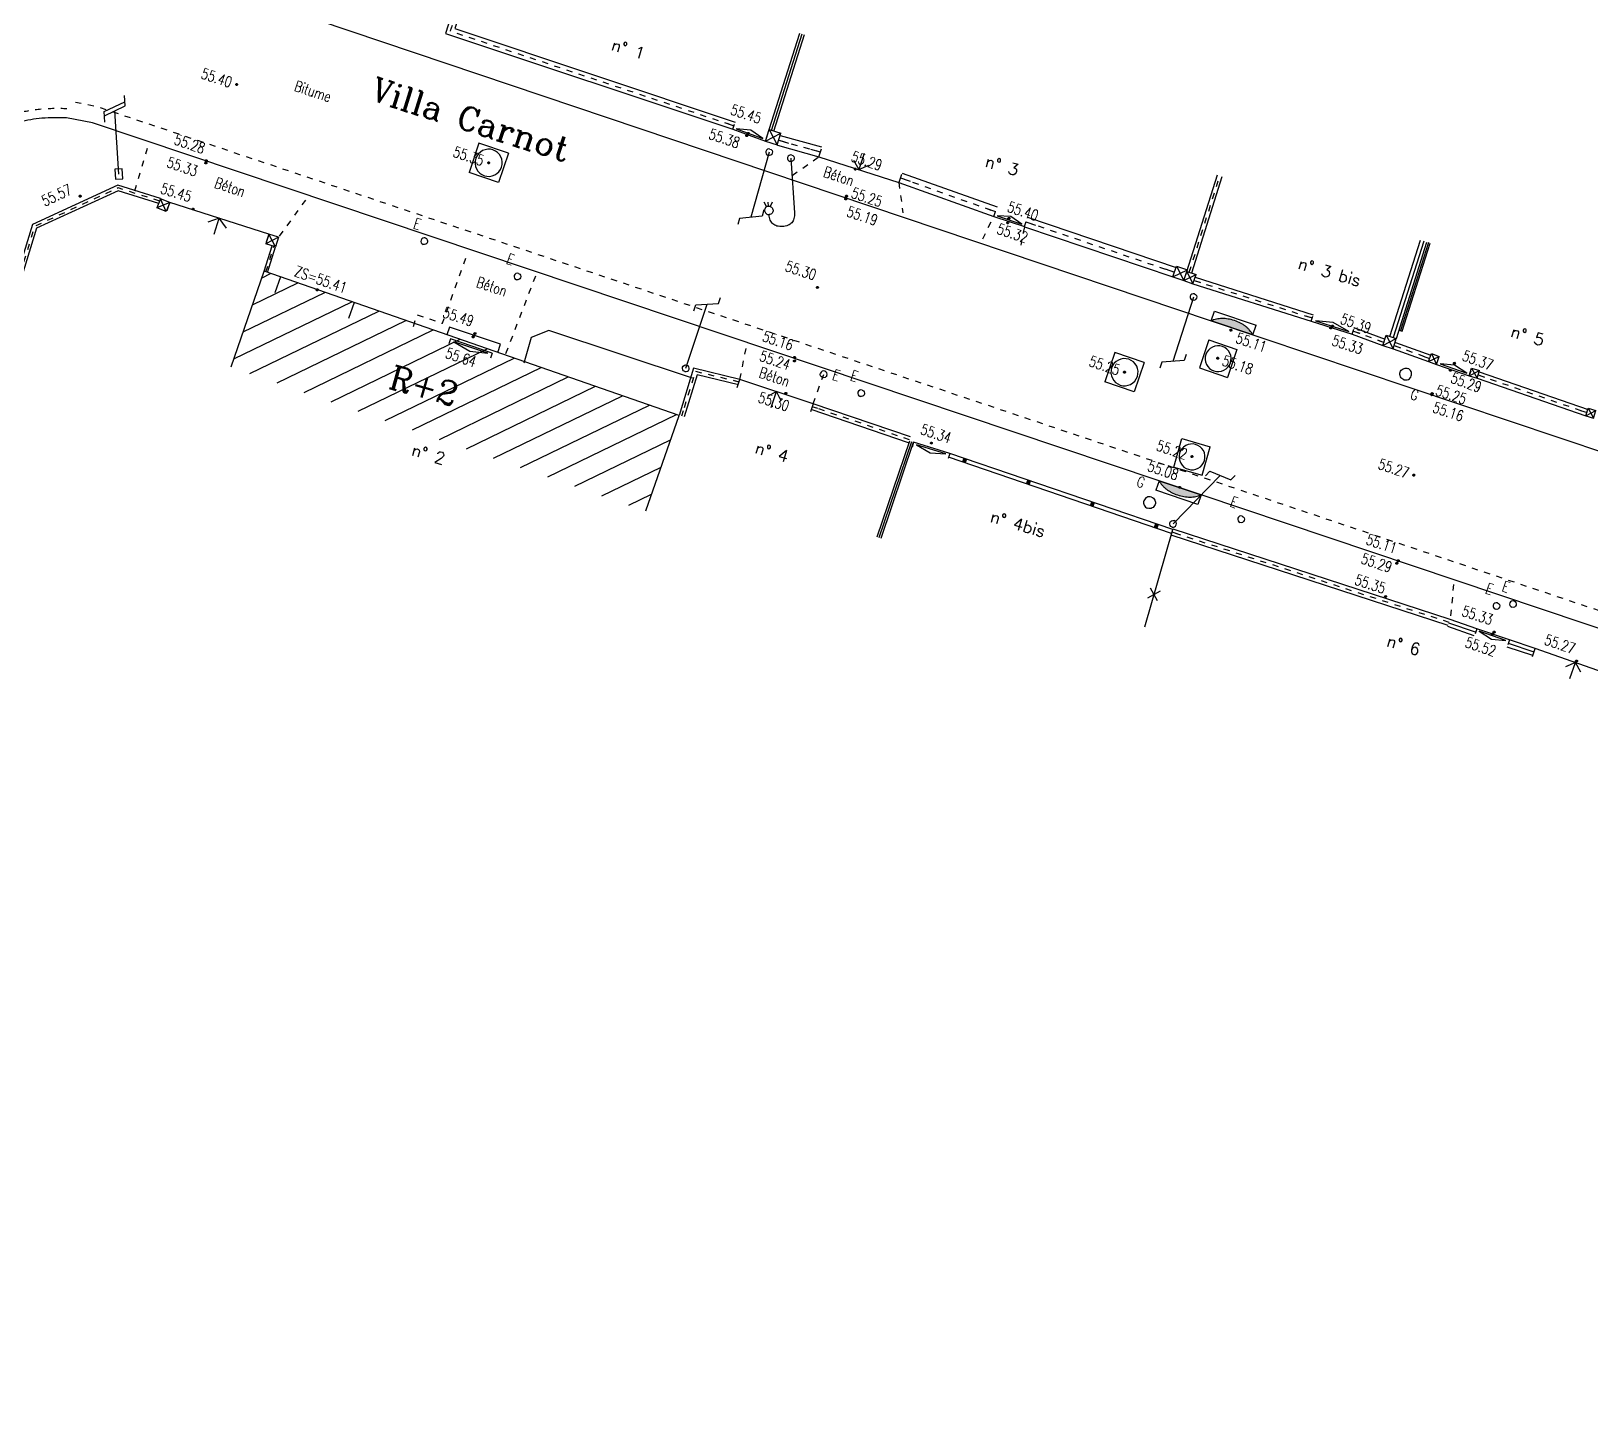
# Model space of a CAD drawing. Extents: x 661843 to 662062, y 6866352 to 6866909.
# Drawn here: x 661920.9 to 661967.1, y 6866506.4 to 6866546.92 of the extents above; entities that cross this region are included whole.
import ezdxf
from ezdxf.enums import TextEntityAlignment as Align

# ---------------------------------------------------------------- set-up
doc = ezdxf.new("R2010")
doc.units = 0
for name, pattern in [('CONTINU', [0]), ('JSI_TCO', [1, 0.5, 0.5]), ('JSI_TCO2', [1, 0.5, 0.5]), ('JSI_TIC', [0.2, 0.08, 0.01, -0.1, 0.01])]:
    doc.linetypes.add(name, pattern=pattern)
doc.layers.get('0').update_dxf_attribs({"linetype": 'CONTINUOUS'})
for name, color, linetype in [('ALTI', 140, 'CONTINUOUS'), ('BATI', 6, 'CONTINUOUS'), ('BORDURE', 7, 'CONTINU'), ('HACHURE', 7, 'CONTINUOUS'), ('LIMITE', 7, 'CONTINUOUS'), ('OBJASS', 22, 'CONTINUOUS'), ('OBJEAU', 4, 'CONTINUOUS'), ('OBJEDF', 240, 'CONTINUOUS'), ('OBJEP', 220, 'CONTINUOUS'), ('OBJGAZ', 30, 'CONTINUOUS'), ('OBJTELECOM', 3, 'CONTINUOUS'), ('TEXTE', 7, 'CONTINUOUS'), ('VOIRIE', 7, 'CONTINUOUS')]:
    doc.layers.add(name, color=color, linetype=linetype)
doc.styles.add('5-2', font='romand.shx', dxfattribs={"height": 0.35})
doc.styles.add('7-2', font='romanc.shx', dxfattribs={"height": 0.7})
doc.styles.get("Standard").update_dxf_attribs({"font": 'romans.shx'})
doc.linetypes.add('JSI_CLOX', pattern='A,0.8,0.1,[135,jsi_form.shx,S=0.05,R=0,X=0,Y=0],0.1', length=1)
doc.linetypes.add('JSI_MUD', pattern='A,0.0001,[130,jsi_form.shx,S=0.5,R=0,X=0.875,Y=0],-0.75', length=0.7501)
doc.linetypes.add('JSI_MUG', pattern='A,0.0001,[130,jsi_form.shx,S=0.5,R=0,X=-0.125,Y=0],-0.75', length=0.7501)
doc.linetypes.add('JSI_MUR', pattern='A,1e-06,-0.5,[130,jsi_form.shx,S=0.7,R=315,X=0.05,Y=0],-0.5', length=1.000001)

# ---------------------------------------------------------------- blocks, each defined once
blk = doc.blocks.new('$B_200')
at = {"color": 0, "linetype": 'BYBLOCK', "flags": 128}
for points in [[(0, -0.5, -0.414214), (-0.5, 0, -0.414214), (0, 0.5)], [(0, -0.5, 0.414214), (0.5, 0, 0.414214), (0, 0.5)]]:
    blk.add_lwpolyline(points, format="xyb", dxfattribs=at)
blk = doc.blocks.new('$B_136')
at = {"color": 0, "linetype": 'BYBLOCK', "flags": 128}
for points in [[(-0.156, 0.844), (-0.156, 0.938), (0.156, 1.062), (0.156, 1.156)], [(0, 0), (0, 1)]]:
    blk.add_lwpolyline(points, dxfattribs=at)
blk = doc.blocks.new('$B_130')
at = {"color": 0, "linetype": 'BYBLOCK', "flags": 128}
for points in [[(0, 0), (0, 0.812, -0.08), (0.012, 0.895, -0.117647), (0.047, 0.953, -0.117647), (0.105, 0.988, -0.08), (0.188, 1, -0.08), (0.27, 0.988, -0.117647), (0.328, 0.953, -0.117647), (0.363, 0.895, -0.08), (0.375, 0.812)], [(0.375, 0.688, -0.414214), (0.312, 0.75, -0.414214), (0.375, 0.812)], [(0.375, 0.688, 0.414214), (0.438, 0.75, 0.414214), (0.375, 0.812)]]:
    blk.add_lwpolyline(points, format="xyb", dxfattribs=at)
for points in [[(0.344, 0.688), (0.312, 0.625)], [(0.375, 0.688), (0.375, 0.625)], [(0.406, 0.688), (0.438, 0.625)]]:
    blk.add_lwpolyline(points, dxfattribs=at)
blk = doc.blocks.new('$B_137')
at = {"color": 0, "linetype": 'BYBLOCK', "flags": 128}
for points in [[(-0.156, 0.875), (0.156, 1), (0.156, 1.156)], [(-0.156, 0.781), (-0.156, 0.938), (0.156, 1.062)], [(0, 0), (0, 0.938)]]:
    blk.add_lwpolyline(points, dxfattribs=at)
blk.add_lwpolyline([(-0.055, -0.075), (0.055, -0.075), (0.055, 0.075), (-0.055, 0.075)], close=True)
blk = doc.blocks.new('$B_020')
at = {"color": 0, "linetype": 'BYBLOCK', "flags": 128}
for points in [[(0, 0), (0, 1)], [(0, 1), (1, 1)], [(1, 0), (1, 1)], [(0, 0), (1, 0)]]:
    blk.add_lwpolyline(points, dxfattribs=at)
for points in [[(0.5, 0.0625, -0.4142136), (0.0625, 0.5, -0.4142136), (0.5, 0.9375)], [(0.5, 0.0625, 0.4142136), (0.9375, 0.5, 0.4142136), (0.5, 0.9375)]]:
    blk.add_lwpolyline(points, format="xyb", dxfattribs=at)
blk = doc.blocks.new('$B_022')
at = {"linetype": 'CONTINUOUS'}
blk.add_hatch(color=0, dxfattribs=at).paths.add_polyline_path([(0, 0, -0.003152), (0.012, 0.046, -0.003339), (0.024, 0.091, -0.003542), (0.036, 0.134, -0.003763), (0.049, 0.176, -0.004003), (0.062, 0.216, -0.004264), (0.075, 0.255, -0.004549), (0.088, 0.292, -0.00486), (0.102, 0.328, -0.005201), (0.115, 0.363, -0.005573), (0.129, 0.396, -0.005981), (0.144, 0.427, -0.006428), (0.158, 0.457, -0.006917), (0.173, 0.486, -0.007452), (0.188, 0.513, -0.008037), (0.203, 0.538, -0.008675), (0.219, 0.562, -0.009368), (0.234, 0.585, -0.010119), (0.25, 0.606, -0.010926), (0.267, 0.626, -0.011786), (0.283, 0.645, -0.012694), (0.3, 0.661, -0.013638), (0.317, 0.677, -0.0146), (0.334, 0.691, -0.015558), (0.352, 0.703, -0.016481), (0.369, 0.714, -0.017333), (0.387, 0.724, -0.018074), (0.405, 0.732, -0.018665), (0.424, 0.738, -0.038382), (0.461, 0.747, -0.038235), (0.5, 0.75, -0.038235), (0.539, 0.747, -0.038382), (0.576, 0.738, -0.018665), (0.595, 0.732, -0.018074), (0.613, 0.724, -0.017333), (0.631, 0.714, -0.016481), (0.648, 0.703, -0.015558), (0.666, 0.691, -0.0146), (0.683, 0.677, -0.013638), (0.7, 0.661, -0.012694), (0.717, 0.645, -0.011786), (0.733, 0.626, -0.010926), (0.75, 0.606, -0.010119), (0.766, 0.585, -0.009368), (0.781, 0.562, -0.008675), (0.797, 0.538, -0.008037), (0.812, 0.513, -0.007452), (0.827, 0.486, -0.006917), (0.842, 0.457, -0.006428), (0.856, 0.427, -0.005981), (0.871, 0.396, -0.005573), (0.885, 0.363, -0.005201), (0.898, 0.328, -0.00486), (0.912, 0.292, -0.004549), (0.925, 0.255, -0.004264), (0.938, 0.216, -0.004003), (0.951, 0.176, -0.003763), (0.964, 0.134, -0.003542), (0.976, 0.091, -0.003339), (0.988, 0.046, -0.003152), (1, 0)])
at = {"color": 0, "linetype": 'BYBLOCK', "flags": 128}
for points in [[(0, 0), (0, 1)], [(0, 1), (1, 1)], [(1, 0), (1, 1)]]:
    blk.add_lwpolyline(points, dxfattribs=at)
blk.add_lwpolyline([(0, 0, -0.03104), (0.102, 0.328, -0.02309), (0.158, 0.457, -0.030952), (0.219, 0.562, -0.042061), (0.283, 0.645, -0.056471), (0.352, 0.703, -0.151134), (0.5, 0.75, -0.151134), (0.648, 0.703, -0.056471), (0.717, 0.645, -0.042061), (0.781, 0.562, -0.030952), (0.842, 0.457, -0.02309), (0.898, 0.328, -0.03104), (1, 0)], format="xyb", close=True, dxfattribs=at)
blk = doc.blocks.new('$B_027')
at = {"color": 0, "linetype": 'BYBLOCK', "flags": 128}
for points in [[(-0.5, -0.5), (0.5, -0.5), (0.5, -0.188)], [(-0.5, -0.5), (-0.5, -0.188)]]:
    blk.add_lwpolyline(points, dxfattribs=at)
blk.add_lwpolyline([(-0.406, -0.406), (0.406, -0.406), (0, -0.188)], close=True, dxfattribs=at)
blk = doc.blocks.new('$B_030')
at = {"color": 0, "linetype": 'BYBLOCK', "flags": 128}
for points in [[(0, 0), (0, 1)], [(0, 1), (1, 1)], [(0, 1), (1, 0)], [(0, 0), (1, 1)], [(0, 0), (1, 0)], [(1, 0), (1, 1)]]:
    blk.add_lwpolyline(points, dxfattribs=at)
blk = doc.blocks.new('$B_028')
at = {"color": 0, "linetype": 'BYBLOCK', "flags": 128}
for points in [[(0, 0.5), (0, -0.5), (0.094, -0.062)], [(-0.5, -0.5), (-0.5, 0)], [(0.5, 0), (0.5, -0.5)], [(-0.094, -0.062), (0, -0.5)], [(-0.5, -0.5), (0.5, -0.5)]]:
    blk.add_lwpolyline(points, dxfattribs=at)
blk = doc.blocks.new('$B_170')
at = {"color": 0, "linetype": 'BYBLOCK', "flags": 128}
for points in [[(-0.5, 0), (-0.5, 1)], [(0.5, 0), (0.5, 1)]]:
    blk.add_lwpolyline(points, dxfattribs=at)
blk = doc.blocks.new('$B_210')
at = {"linetype": 'CONTINUOUS'}
blk.add_hatch(color=0, dxfattribs=at).paths.add_polyline_path([(0, -0.5, -1), (0, 0.5, -1)])
at = {"color": 0, "linetype": 'BYBLOCK', "flags": 128}
blk.add_lwpolyline([(0, -0.5, -1), (0, 0.5, -1)], format="xyb", close=True, dxfattribs=at)
blk = doc.blocks.new('GEOCARR1')
at = {"const_width": 1}
blk.add_lwpolyline([(0, 0), (0, 1)], dxfattribs=at)
blk = doc.blocks.new('GEOCROIX')
at = {"color": 0, "linetype": 'BYBLOCK'}
for p, q in [((-0.5, 0.5), (0.5, -0.5)), ((-0.5, -0.5), (0.5, 0.5))]:
    blk.add_line(p, q, dxfattribs=at)

msp = doc.modelspace()

# ---------------------------------------------------------------- hatches: boundary and pattern name
at = {"layer": 'HACHURE', "linetype": 'CONTINUOUS', "ltscale": 2}
h = msp.add_hatch(dxfattribs=at)
h.set_pattern_fill('_USER', color=256, scale=0.6, angle=25.8469, style=0, pattern_type=0)
h.set_pattern_definition([(25.8469, (661958.265, 6866695.073), (-0.2615807, 0.5399774), [])])
h.paths.add_polyline_path([(661940.092, 6866535.537), (661939.108, 6866532.703), (661926.823, 6866536.97), (661927.807, 6866539.804)])

# ---------------------------------------------------------------- linework, layer by layer
at = {"layer": 'BATI', "linetype": 'JSI_TCO2', "ltscale": 2, "elevation": 57.333, "flags": 128}
for points in [[(661926.823, 6866536.97), (661927.807, 6866539.804)], [(661940.092, 6866535.537), (661927.807, 6866539.804)], [(661939.108, 6866532.703), (661940.092, 6866535.537)]]:
    msp.add_lwpolyline(points, dxfattribs=at)
at = {"layer": 'BATI', "elevation": 57.333, "flags": 128}
msp.add_lwpolyline([(661934.722, 6866537.402), (661934.806, 6866537.644), (661933.29, 6866538.149), (661933.213, 6866537.926)], dxfattribs=at)
at = {"layer": 'BORDURE', "linetype": 'JSI_TCO', "ltscale": 2, "elevation": 57.333, "flags": 128}
for points in [[(661923.66, 6866549.193), (661942.741, 6866542.749)], [(661954.31, 6866533.601), (661922.716, 6866544.2), (661921.949, 6866544.347)], [(661942.741, 6866542.749), (661955.855, 6866538.336), (661982.331, 6866529.445), (662025.636, 6866514.857), (662050.833, 6866506.399)], [(662015.101, 6866513.161), (661995.878, 6866519.628), (661955.555, 6866533.183), (661954.31, 6866533.601)]]:
    msp.add_lwpolyline(points, dxfattribs=at)
msp.add_lwpolyline([(661921.949, 6866544.347, 0.036392), (661921.223, 6866544.337, 0.042458), (661920.561, 6866544.223, 0.036624), (661920.087, 6866544.06, 0.038225), (661919.652, 6866543.832, 0.035129), (661919.141, 6866543.463, 0.040111), (661918.72, 6866543.05, 0.062425), (661918.281, 6866542.393, 0.014548), (661917.919, 6866541.62, 0.010366), (661917.784, 6866541.288, 0.013604), (661917.68, 6866540.993), (661910.834, 6866519.531)], format="xyb", dxfattribs=at)
at = {"layer": 'LIMITE', "linetype": 'JSI_MUG', "ltscale": 0.3}
for p, q in [((661943.05, 6866543.687, 112.7), (661943.339, 6866543.606, 112.679)), ((661946.654, 6866542.574, 112.619), (661946.937, 6866542.473, 112.623)), ((661950.369, 6866541.269, 112.654), (661950.653, 6866541.173, 112.654))]:
    msp.add_line(p, q, dxfattribs=at)
at = {"layer": 'LIMITE', "linetype": 'JSI_MUD', "ltscale": 0.3}
for p, q in [((661943.987, 6866543.426, 112.633), (661944.276, 6866543.345, 112.612)), ((661949.181, 6866541.674, 112.66), (661949.464, 6866541.573, 112.665)), ((661954.487, 6866539.875, 112.656), (661954.771, 6866539.779, 112.657))]:
    msp.add_line(p, q, dxfattribs=at)
at = {"layer": 'LIMITE', "linetype": 'JSI_MUG', "ltscale": 0.2}
for p, q in [((661955.346, 6866539.533, 112.653), (661955.536, 6866539.473, 112.653)), ((661960.069, 6866538.036, 112.664), (661960.256, 6866537.967, 112.66)), ((661961.277, 6866537.604, 112.646), (661961.465, 6866537.536, 112.641)), ((661963.763, 6866536.734, 112.619), (661963.952, 6866536.668, 112.621))]:
    msp.add_line(p, q, dxfattribs=at)
at = {"layer": 'LIMITE', "linetype": 'JSI_MUD', "ltscale": 0.2}
for p, q in [((661958.654, 6866538.483, 112.665), (661958.845, 6866538.423, 112.666)), ((661960.789, 6866537.769, 112.65), (661960.976, 6866537.699, 112.646)), ((661962.138, 6866537.293, 112.626), (661962.326, 6866537.225, 112.622)), ((661966.798, 6866535.683, 112.662), (661966.987, 6866535.617, 112.664))]:
    msp.add_line(p, q, dxfattribs=at)
at = {"layer": 'LIMITE', "linetype": 'JSI_MUG', "ltscale": 0.16}
msp.add_line((661941.877, 6866536.523, 112.653), (661941.722, 6866536.56, 112.659), dxfattribs=at)
at = {"layer": 'LIMITE', "linetype": 'JSI_MUD', "ltscale": 0.18}
for p, q in [((661944.209, 6866535.736, 112.663), (661944.038, 6866535.794, 112.661)), ((661954.868, 6866532.019, 112.708), (661954.697, 6866532.075, 112.709))]:
    msp.add_line(p, q, dxfattribs=at)
at = {"layer": 'LIMITE', "linetype": 'JSI_MUG', "ltscale": 0.18}
for p, q in [((661946.922, 6866534.812, 112.691), (661946.751, 6866534.87, 112.689)), ((661962.906, 6866529.399, 112.666), (661962.734, 6866529.455, 112.667))]:
    msp.add_line(p, q, dxfattribs=at)
at = {"layer": 'LIMITE', "linetype": 'JSI_TCO', "ltscale": 2}
for p, q in [((661963.649, 6866529.007, 112.665), (661962.862, 6866529.276, 112.666)), ((661965.386, 6866528.421, 112.601), (661964.622, 6866528.672, 112.647))]:
    msp.add_line(p, q, dxfattribs=at)
at = {"layer": 'LIMITE', "linetype": 'JSI_MUD', "ltscale": 0.22}
for p, q in [((661963.106, 6866529.309, 112.666), (661962.898, 6866529.38, 112.666)), ((661964.866, 6866528.708, 112.635), (661964.657, 6866528.777, 112.647))]:
    msp.add_line(p, q, dxfattribs=at)
at = {"layer": 'LIMITE', "linetype": 'JSI_MUG', "ltscale": 0.22}
for p, q in [((661963.684, 6866529.112, 112.665), (661963.476, 6866529.183, 112.665)), ((661965.42, 6866528.525, 112.601), (661965.211, 6866528.594, 112.613))]:
    msp.add_line(p, q, dxfattribs=at)
at = {"layer": 'LIMITE', "linetype": 'JSI_TCO', "ltscale": 2, "elevation": 57.333, "flags": 128}
for points in [[(661933.61, 6866548.211), (661933.178, 6866546.855), (661941.682, 6866544.015)], [(661933.82, 6866548.144), (661933.454, 6866546.995), (661941.752, 6866544.224)], [(661943.091, 6866543.831), (661944.317, 6866543.489)], [(661943.01, 6866543.543), (661944.236, 6866543.201)], [(661946.604, 6866542.432), (661949.414, 6866541.432)], [(661946.704, 6866542.715), (661949.514, 6866541.715)], [(661924.734, 6866541.957), (661923.473, 6866542.353), (661920.942, 6866541.187), (661917.443, 6866529.766)], [(661924.689, 6866541.814), (661923.483, 6866542.193), (661921.066, 6866541.079), (661917.587, 6866529.722)], [(661950.321, 6866541.127), (661954.723, 6866539.636)], [(661950.417, 6866541.411), (661954.82, 6866539.921)], [(661927.807, 6866539.804), (661928.043, 6866540.559)], [(661927.902, 6866539.773), (661928.138, 6866540.528)], [(661955.315, 6866539.438), (661958.815, 6866538.328)], [(661955.376, 6866539.629), (661958.875, 6866538.518)], [(661960.034, 6866537.942), (661960.941, 6866537.606)], [(661960.103, 6866538.13), (661961.011, 6866537.793)], [(661961.243, 6866537.51), (661962.292, 6866537.131)], [(661961.311, 6866537.698), (661962.36, 6866537.319)], [(661941.896, 6866536.6), (661940.521, 6866536.932), (661940.092, 6866535.537)], [(661941.858, 6866536.445), (661940.63, 6866536.741), (661940.245, 6866535.49)], [(661963.73, 6866536.639), (661966.954, 6866535.523)], [(661963.796, 6866536.828), (661967.02, 6866535.712)], [(661946.892, 6866534.727), (661944.009, 6866535.709)], [(661946.951, 6866534.897), (661944.067, 6866535.879)], [(661945.965, 6866531.938), (661946.927, 6866534.78)], [(661946.079, 6866531.9), (661947.04, 6866534.741)], [(661962.878, 6866529.313), (661954.669, 6866531.99)], [(661962.934, 6866529.484), (661954.725, 6866532.161)], [(661963.72, 6866529.216), (661962.934, 6866529.484)], [(661965.455, 6866528.63), (661964.691, 6866528.881)]]:
    msp.add_lwpolyline(points, dxfattribs=at)
at = {"layer": 'LIMITE', "linetype": 'JSI_TIC', "ltscale": 2, "elevation": 57.333, "flags": 128}
for points in [[(661933.715, 6866548.177), (661933.316, 6866546.925), (661941.717, 6866544.119)], [(661943.05, 6866543.687), (661944.276, 6866543.345)], [(661946.654, 6866542.574), (661949.464, 6866541.573)], [(661955.207, 6866539.78), (661956.113, 6866542.64)], [(661924.711, 6866541.885), (661923.478, 6866542.273), (661921.004, 6866541.133), (661917.515, 6866529.744)], [(661950.369, 6866541.269), (661954.771, 6866539.779)], [(661927.855, 6866539.788), (661928.091, 6866540.544)], [(661955.346, 6866539.533), (661958.845, 6866538.423)], [(661960.069, 6866538.036), (661960.976, 6866537.699)], [(661961.277, 6866537.604), (661962.326, 6866537.225)], [(661941.877, 6866536.523), (661940.576, 6866536.836), (661940.169, 6866535.514)], [(661963.763, 6866536.734), (661966.987, 6866535.617)], [(661946.922, 6866534.812), (661944.038, 6866535.794)], [(661962.906, 6866529.399), (661954.697, 6866532.075)]]:
    msp.add_lwpolyline(points, dxfattribs=at)
at = {"layer": 'LIMITE', "elevation": 57.333, "flags": 128}
for points in [[(661942.761, 6866544.003), (661943.667, 6866546.863)], [(661942.904, 6866543.958), (661943.81, 6866546.818)], [(661955.135, 6866539.803), (661956.041, 6866542.663)], [(661955.278, 6866539.758), (661956.184, 6866542.618)], [(661961.148, 6866537.872), (661962.054, 6866540.732)], [(661961.339, 6866537.812), (661962.245, 6866540.672)], [(661961.514, 6866538.033), (661962.34, 6866540.642)], [(661961.418, 6866538.063), (661961.514, 6866538.033)]]:
    msp.add_lwpolyline(points, dxfattribs=at)
at = {"layer": 'LIMITE', "linetype": 'JSI_MUR', "ltscale": 0.15, "elevation": 57.333, "flags": 128}
msp.add_lwpolyline([(661942.833, 6866543.98), (661943.739, 6866546.84)], dxfattribs=at)
at = {"layer": 'LIMITE', "linetype": 'JSI_MUD', "ltscale": 0.22, "elevation": 57.333, "flags": 128}
msp.add_lwpolyline([(661941.508, 6866544.189), (661941.717, 6866544.119)], dxfattribs=at)
at = {"layer": 'LIMITE', "linetype": 'JSI_MUG', "ltscale": 0.15, "elevation": 57.333, "flags": 128}
msp.add_lwpolyline([(661924.711, 6866541.885), (661924.568, 6866541.93)], dxfattribs=at)
at = {"layer": 'LIMITE', "linetype": 'JSI_MUR', "ltscale": 0.2, "elevation": 57.333, "flags": 128}
msp.add_lwpolyline([(661962.149, 6866540.702), (661961.243, 6866537.842)], dxfattribs=at)
at = {"layer": 'LIMITE', "linetype": 'JSI_MUR', "ltscale": 0.1, "elevation": 57.333, "flags": 128}
msp.add_lwpolyline([(661962.292, 6866540.657), (661961.466, 6866538.048)], dxfattribs=at)
at = {"layer": 'LIMITE', "linetype": 'JSI_CLOX', "ltscale": 2, "elevation": 57.333, "flags": 128}
msp.add_lwpolyline([(661940.488, 6866536.64), (661936.241, 6866538.054), (661935.713, 6866537.845), (661935.498, 6866537.085)], dxfattribs=at)
at = {"layer": 'LIMITE', "linetype": 'JSI_MUD', "ltscale": 0.16, "elevation": 57.333, "flags": 128}
msp.add_lwpolyline([(661940.216, 6866535.667), (661940.169, 6866535.514)], dxfattribs=at)
at = {"layer": 'LIMITE', "linetype": 'JSI_MUR', "ltscale": 0.12, "elevation": 57.333, "flags": 128}
msp.add_lwpolyline([(661946.022, 6866531.919), (661946.984, 6866534.761)], dxfattribs=at)
at = {"layer": 'LIMITE', "linetype": 'JSI_MUD', "ltscale": 0.12, "elevation": 57.333, "flags": 128}
msp.add_lwpolyline([(661946.945, 6866534.647), (661946.984, 6866534.761)], dxfattribs=at)
at = {"layer": 'LIMITE', "ltscale": 2, "elevation": 57.333, "flags": 128}
for points in [[(661954.681, 6866532.038), (661948.076, 6866534.297)], [(661953.886, 6866529.27), (661954.72, 6866532.152)]]:
    msp.add_lwpolyline(points, dxfattribs=at)
at = {"layer": 'LIMITE', "linetype": 'CONTINUOUS', "ltscale": 2, "elevation": 57.333, "flags": 128}
msp.add_lwpolyline([(661954.72, 6866532.152), (661948.115, 6866534.41)], dxfattribs=at)
at = {"layer": 'LIMITE', "linetype": 'JSI_MUR', "ltscale": 0.22, "elevation": 57.333, "flags": 128}
for points in [[(661963.684, 6866529.112), (661962.898, 6866529.38)], [(661965.42, 6866528.525), (661964.657, 6866528.777)]]:
    msp.add_lwpolyline(points, dxfattribs=at)
at = {"layer": 'VOIRIE', "linetype": 'JSI_TIC', "ltscale": 2, "elevation": 57.333, "flags": 128}
for points in [[(661954.469, 6866534.075), (661922.875, 6866544.674), (661922.843, 6866544.685), (661922.81, 6866544.691), (661922.043, 6866544.838)], [(661923.973, 6866542.188), (661924.36, 6866543.492)], [(661943.447, 6866542.643), (661944.236, 6866543.201)], [(661946.604, 6866542.432), (661946.724, 6866541.535)], [(661929.027, 6866541.917), (661928.23, 6866540.815)], [(661949.087, 6866540.764), (661949.414, 6866541.432)], [(661950.321, 6866541.127), (661950.183, 6866540.396)], [(661932.229, 6866538.169), (661932.327, 6866538.521), (661933.086, 6866538.264), (661933.822, 6866540.323)], [(661935.84, 6866539.659), (661934.949, 6866537.348)], [(661941.896, 6866536.6), (661942.09, 6866537.56)], [(661944.067, 6866535.879), (661944.378, 6866536.752)], [(662015.26, 6866513.635), (661996.037, 6866520.102), (661955.715, 6866533.657), (661954.469, 6866534.075)], [(661963.034, 6866530.528), (661962.934, 6866529.484)]]:
    msp.add_lwpolyline(points, dxfattribs=at)
msp.add_lwpolyline([(661921.964, 6866544.617, 0.036573), (661921.196, 6866544.606, 0.042288), (661920.492, 6866544.484, 0.03672), (661919.979, 6866544.307, 0.038204), (661919.509, 6866544.061, 0.035308), (661918.965, 6866543.668, 0.039974), (661918.516, 6866543.226, 0.062407), (661918.039, 6866542.514, 0.0147), (661917.668, 6866541.721, 0.010379), (661917.53, 6866541.38, 0.01351), (661917.423, 6866541.075), (661910.577, 6866519.613)], format="xyb", dxfattribs=at)

# ---------------------------------------------------------------- block references
at = {"layer": 'ALTI', "linetype": 'CONTINUOUS'}
for p, xscale, yscale, rotation in [((661926.99, 6866545.338, 57.333), 0.0600000000127321, 0.0600000000127321, 161.4540043923124), ((661942.099, 6866543.824, 57.333), 0.0600000001132215, 0.0600000001132215, 341.5332635890022), ((661942.142, 6866543.891, 57.333), 0.0600000001132215, 0.0600000001132215, 341.5332635890022), ((661926.075, 6866543.013, 57.333), 0.0600000000127321, 0.0600000000127321, 161.4540043923124), ((661926.089, 6866543.08, 57.333), 0.0600000000127321, 0.0600000000127321, 161.4540043923124), ((661934.454, 6866543.019, 57.333), 0.0600000000127321, 0.0600000000127321, 161.4540043923124), ((661945.314, 6866542.831, 57.333), 0.0599999999137705, 0.0599999999137705, 341.4040527298253), ((661922.357, 6866542.031, 57.333), 0.0599999999838483, 0.0599999999838483, 204.7346462511621), ((661945.034, 6866541.95, 57.333), 0.0599999999137705, 0.0599999999137705, 341.4040527298253), ((661945.052, 6866542.032, 57.333), 0.0599999999137705, 0.0599999999137705, 341.4040527298253), ((661925.697, 6866541.65, 57.333), 0.0600000000563353, 0.0600000000563353, 162.5539409123957), ((661949.827, 6866541.241, 57.333), 0.0599999996487506, 0.0599999996487506, 63.9221329044524), ((661949.863, 6866541.369, 57.333), 0.0599999996487506, 0.0599999996487506, 63.9221329044524), ((661944.191, 6866539.328, 57.333), 0.0600000000127321, 0.0600000000127321, 161.4540043923124), ((661933.997, 6866537.863, 57.333), 0.0599999999303222, 0.0599999999303222, 161.5807093999138), ((661934.047, 6866537.959, 57.333), 0.0599999999303222, 0.0599999999303222, 161.5807093999138), ((661956.44, 6866538.062, 57.333), 0.0600000000881737, 0.0600000000881737, 341.4373182848789), ((661959.397, 6866538.127, 57.333), 0.0599999999568516, 0.0599999999568516, 342.3948943091732), ((661959.446, 6866538.178, 57.333), 0.0600000000349286, 0.0600000000349286, 339.6334437754925), ((661943.511, 6866537.251, 57.333), 0.0600000000127321, 0.0600000000127321, 161.4540043923124), ((661943.512, 6866537.149, 57.333), 0.0600000000127321, 0.0600000000127321, 161.4540043923124), ((661956.049, 6866537.229, 57.333), 0.0600000000881737, 0.0600000000881737, 341.4373182848789), ((661962.94, 6866536.872, 57.333), 0.0599999999561366, 0.0599999999561366, 340.1467419263234), ((661963.058, 6866537.08, 57.333), 0.0599999999561366, 0.0599999999561366, 340.1467419263234), ((661953.287, 6866536.816, 57.333), 0.0600000000127321, 0.0600000000127321, 161.4540043923124), ((661943.258, 6866536.19, 57.333), 0.0599999996479835, 0.0599999996479835, 70.38794353020201), ((661962.389, 6866536.148, 57.333), 0.0600000000881737, 0.0600000000881737, 341.4373182848789), ((661962.403, 6866536.18, 57.333), 0.0600000000881737, 0.0600000000881737, 341.4373182848789), ((661947.565, 6866534.716, 57.333), 0.0599999999870941, 0.0599999999870941, 251.3050617274287), ((661955.286, 6866534.316, 57.333), 0.0600000001976827, 0.0600000001976827, 161.4590333301407), ((661961.853, 6866533.766, 57.333), 0.0600000000849394, 0.0600000000849394, 161.4190007792459), ((661954.923, 6866533.405, 57.333), 0.0599999998143399, 0.0599999998143399, 161.4604758988035), ((661961.353, 6866531.155, 57.333), 0.0600000000409086, 0.0600000000409086, 161.4190448630857), ((661961.393, 6866531.23, 57.333), 0.0600000000409086, 0.0600000000409086, 161.4190448630857), ((661961.021, 6866530.166, 57.333), 0.0600000001381431, 0.0600000001381431, 161.9419069626434), ((661964.184, 6866529.052, 57.333), 0.0599999999926985, 0.0599999999926985, 161.140705601095), ((661964.234, 6866529.115, 57.333), 0.0600000000952344, 0.0600000000952344, 161.7694037351464), ((661966.675, 6866528.258, 57.333), 0.0600000000409086, 0.0600000000409086, 161.4190448630857)]:
    msp.add_blockref('$B_210', p, dxfattribs=dict(at, xscale=xscale, yscale=yscale, rotation=rotation))
at = {"layer": 'BATI', "linetype": 'CONTINUOUS'}
for name, xscale, yscale, rotation in [('$B_170', 2.307499999974487, 0.5000000000742785, 160.8484584181661), ('$B_210', 0.0599999999769101, 0.0599999999769101, 160.8484584188885)]:
    msp.add_blockref(name, (661929.377, 6866539.259, 57.333), dxfattribs=dict(at, xscale=xscale, yscale=yscale, rotation=rotation))
at = {"layer": 'LIMITE', "linetype": 'CONTINUOUS'}
for name, p, xscale, yscale, rotation in [('$B_027', (661942.253, 6866544.071, 57.333), 1.031976671184147, 0.5000000000742785, 339.7407747975784), ('$B_030', (661942.65, 6866543.658, 57.333), 0.3629411109582433, 0.3628999999902883, 342.2073185616711), ('$B_028', (661945.497, 6866543.054, 57.333), 2.489237574176493, 0.5000000000742785, 342.0244714999554), ('$B_030', (661925.007, 6866541.848, 57.333), 0.2939545035142306, 0.2940000003154091, 158.3401141524646), ('$B_028', (661926.399, 6866541.139, 57.333), 3.084493055579493, 0.5000000000742785, 162.2218973133321), ('$B_027', (661949.947, 6866541.517, 57.333), 0.9566059271611159, 0.5000000000742785, 341.4249454323838), ('$B_030', (661928.23, 6866540.815, 57.333), 0.3008819204215826, 0.3008999998734234, 162.1740279495613), ('$B_030', (661954.723, 6866539.636, 57.333), 0.3366408321848064, 0.3365999997319636, 341.6491509384825), ('$B_030', (661955.043, 6866539.53, 57.333), 0.2877051965154207, 0.2877000003956717, 341.247753608341), ('$B_027', (661959.5, 6866538.373, 57.333), 1.278501974891108, 0.5000000000742785, 342.467305917753), ('$B_030', (661960.941, 6866537.606, 57.333), 0.3165393655375249, 0.3164999997649078, 342.452167077697), ('$B_027', (661933.862, 6866537.354, 57.333), 1.308952711268379, 0.5000000000742785, 161.4217625056519), ('$B_030', (661962.292, 6866537.131, 57.333), 0.2505668175145731, 0.2506000001400838, 340.3681270821742), ('$B_027', (661963.097, 6866537.114, 57.333), 1.028863669466972, 0.5000000000742785, 340.7582250370331), ('$B_030', (661963.5, 6866536.708, 57.333), 0.2406845443662076, 0.2406999996007246, 343.3806435337193), ('$B_028', (661942.903, 6866536.002, 57.333), 2.287916766454694, 0.5000000000742785, 161.6296584002714), ('$B_030', (661966.954, 6866535.523, 57.333), 0.2343938993959718, 0.2343999996800099, 342.4755424487037), ('$B_027', (661947.504, 6866534.337, 57.333), 1.1243256867912, 0.5000000000742785, 162.8714600937099), ('$B_027', (661964.124, 6866528.812, 57.333), 1.027393464104585, 0.5000000000742785, 161.0011294038746), ('$B_028', (661966.565, 6866527.974, 57.333), 2.52946761576802, 0.5000000000742785, 160.6055235319824)]:
    msp.add_blockref(name, p, dxfattribs=dict(at, xscale=xscale, yscale=yscale, rotation=rotation))
at = {"layer": 'LIMITE', "ltscale": 2}
for name, p, xscale, yscale, zscale, rotation in [('GEOCARR1', (661948.57, 6866534.255, 57.333), 0.1200000000830012, 0.1200000000830012, 0.1200000000830012, 161.123988082187), ('GEOCARR1', (661950.462, 6866533.608, 57.333), 0.1200000000830012, 0.1200000000830012, 0.1200000000830012, 161.123988082187), ('GEOCARR1', (661952.354, 6866532.961, 57.333), 0.1200000000830012, 0.1200000000830012, 0.1200000000830012, 161.123988082187), ('GEOCARR1', (661954.247, 6866532.314, 57.333), 0.1200000000830012, 0.1200000000830012, 0.1200000000830012, 161.123988082187), ('GEOCROIX', (661954.164, 6866530.231, 57.333), 0.2999999999633138, 0.2999999999633138, 0.2999999999633138, 73.860828397097)]:
    msp.add_blockref(name, p, dxfattribs=dict(at, xscale=xscale, yscale=yscale, zscale=zscale, rotation=rotation))
at = {"layer": 'OBJASS', "linetype": 'CONTINUOUS'}
for name, p, xscale, yscale, rotation in [('$B_020', (661935.037, 6866543.309, 57.333), 0.9200522702877791, 0.9199999997264748, 161.4542453777001), ('$B_022', (661955.855, 6866538.336, 57.333), 1.300496428160149, 0.3000000004174739, 341.5409903592601), ('$B_020', (661953.87, 6866537.105, 57.333), 0.9200522702877791, 0.9199999997264748, 161.4542453777001), ('$B_020', (661955.789, 6866537.772, 57.333), 0.8764253817490212, 0.8764000002932353, 251.0530060957234), ('$B_020', (661954.745, 6866534.006, 57.333), 0.876453364360848, 0.8764999999226811, 344.0001026771008), ('$B_022', (661955.555, 6866533.183, 57.333), 1.313923106666262, 0.3000000004174739, 161.460475550644)]:
    msp.add_blockref(name, p, dxfattribs=dict(at, xscale=xscale, yscale=yscale, rotation=rotation))
at = {"layer": 'OBJEAU', "linetype": 'CONTINUOUS'}
for p, xscale, yscale, rotation in [((661932.546, 6866540.697, 57.333), 0.2000000001896, 0.2000000001896, 161.4540044064559), ((661935.307, 6866539.648, 57.333), 0.2000000001896, 0.2000000001896, 161.4540044064559), ((661944.378, 6866536.752, 57.333), 0.2000000002366681, 0.2000000002366681, 70.38794372134434), ((661945.488, 6866536.192, 57.333), 0.2000000001896, 0.2000000001896, 161.4540044064559), ((661956.739, 6866532.456, 57.333), 0.2000000000006595, 0.2000000000006595, 161.4190449438424), ((661964.304, 6866529.885, 57.333), 0.2000000000006595, 0.2000000000006595, 161.4190449438424), ((661964.793, 6866529.946, 57.333), 0.2000000000006595, 0.2000000000006595, 161.4190449438424)]:
    msp.add_blockref('$B_200', p, dxfattribs=dict(at, xscale=xscale, yscale=yscale, rotation=rotation))
at = {"layer": 'OBJEDF', "linetype": 'CONTINUOUS', "xscale": 2.000000000019301, "yscale": 2.000000000019301, "rotation": 3.644293815934699}
msp.add_blockref('$B_137', (661923.501, 6866542.687, 57.333), dxfattribs=at)
at = {"layer": 'OBJEP', "linetype": 'CONTINUOUS'}
for name, xscale, yscale, rotation in [('$B_130', 1.99999999997305, 1.99999999997305, 183.6478505791442), ('$B_200', 0.1999999998788194, 0.1999999998788194, 164.4103462036661)]:
    msp.add_blockref(name, (661943.406, 6866543.153, 57.333), dxfattribs=dict(at, xscale=xscale, yscale=yscale, rotation=rotation))
at = {"layer": 'OBJGAZ', "linetype": 'CONTINUOUS'}
for p, xscale, yscale, rotation in [((661961.617, 6866536.76, 57.333), 0.3500000000328414, 0.3500000000328414, 341.4373184996487), ((661954.028, 6866532.95, 57.333), 0.3500000001106022, 0.3500000001106022, 161.1239880076924)]:
    msp.add_blockref('$B_200', p, dxfattribs=dict(at, xscale=xscale, yscale=yscale, rotation=rotation))
at = {"layer": 'OBJTELECOM', "linetype": 'CONTINUOUS'}
for name, p, xscale, yscale, rotation in [('$B_136', (661942.76, 6866543.332, 57.333), 1.999999999987592, 1.999999999987592, 164.4103461301546), ('$B_200', (661942.76, 6866543.332, 57.333), 0.1999999998788194, 0.1999999998788194, 164.4103462036661), ('$B_136', (661940.295, 6866536.932, 57.333), 2.000000000000841, 2.000000000000841, 341.5794402194043), ('$B_136', (661955.328, 6866539.041, 57.333), 2.000000000132303, 2.000000000132303, 162.3948942114848), ('$B_200', (661955.328, 6866539.041, 57.333), 0.1999999999671348, 0.1999999999671348, 162.3948943192603), ('$B_200', (661940.295, 6866536.932, 57.333), 0.1999999999559039, 0.1999999999559039, 341.579440215189), ('$B_136', (661954.726, 6866532.322, 57.333), 1.999999999845679, 1.999999999845679, 315.6206609272277), ('$B_200', (661954.726, 6866532.322, 57.333), 0.1999999999135289, 0.1999999999135289, 341.9419071921835)]:
    msp.add_blockref(name, p, dxfattribs=dict(at, xscale=xscale, yscale=yscale, rotation=rotation))

# ---------------------------------------------------------------- texts
at = {"layer": 'ALTI', "linetype": 'CONTINUOUS', "width": 0.75}
for s, rotation, p in [('55.40', 341.454, (661926.838, 6866545.389, 57.333)), ('55.35', 341.454, (661934.302, 6866543.07, 57.333)), ('55.25', 341.454, (661953.136, 6866536.867, 57.333)), ('55.22', 341.459, (661955.134, 6866534.367, 57.333)), ('55.27', 341.419, (661961.701, 6866533.817, 57.333))]:
    msp.add_text(s, height=0.32, rotation=rotation, dxfattribs=at).set_placement(p, align=Align.MIDDLE_RIGHT)
for s, rotation, p in [('55.45', 341.5333, (661941.59, 6866544.464, 57.333)), ('55.25', 341.4041, (661945.167, 6866541.996, 57.333)), ('55.40', 341.4759, (661949.79, 6866541.583, 57.333)), ('55.39', 339.6334, (661959.651, 6866538.272, 57.333)), ('55.37', 340.1467, (661963.263, 6866537.176, 57.333)), ('55.25', 341.4373, (661962.474, 6866536.146, 57.333))]:
    msp.add_text(s, height=0.32, rotation=rotation, dxfattribs=at).set_placement(p)
for s, rotation, p in [('55.28', 341.454, (661925.988, 6866543.283, 57.333)), ('55.57', 24.7346, (661922.144, 6866542.109, 57.333)), ('55.45', 342.5539, (661925.592, 6866541.851, 57.333)), ('55.30', 341.454, (661944.09, 6866539.531, 57.333)), ('55.49', 341.5807, (661933.946, 6866538.161, 57.333)), ('55.16', 341.454, (661943.411, 6866537.453, 57.333)), ('55.34', 341.4759, (661948.094, 6866534.698, 57.333)), ('55.08', 341.4605, (661954.822, 6866533.608, 57.333)), ('55.11', 341.419, (661961.292, 6866531.433, 57.333)), ('55.35', 341.9419, (661960.959, 6866530.248, 57.333)), ('55.33', 341.7694, (661964.132, 6866529.317, 57.333)), ('55.27', 341.419, (661966.575, 6866528.461, 57.333))]:
    msp.add_text(s, height=0.32, rotation=rotation, dxfattribs=at).set_placement(p, align=Align.RIGHT)
for s, rotation, p in [('55.38', 341.5333, (661941.048, 6866544.042, 57.333)), ('55.29', 341.4041, (661945.268, 6866543.377, 57.333)), ('55.19', 341.4041, (661945.135, 6866541.747, 57.333)), ('55.32', 341.4759, (661949.582, 6866541.234, 57.333)), ('55.33', 342.3949, (661959.501, 6866537.926, 57.333)), ('55.29', 340.1467, (661963.029, 6866536.819, 57.333)), ('55.30', 341.8958, (661942.51, 6866536.238, 57.333)), ('55.16', 341.4373, (661962.489, 6866535.945, 57.333))]:
    msp.add_text(s, height=0.32, rotation=rotation, dxfattribs=at).set_placement(p, align=Align.TOP_LEFT)
for s, rotation, p in [('55.33', 341.454, (661925.873, 6866542.912, 57.333)), ('55.64', 341.5807, (661934.124, 6866537.26, 57.333)), ('55.24', 341.454, (661943.427, 6866537.173, 57.333)), ('55.29', 341.419, (661961.247, 6866531.172, 57.333)), ('55.52', 341.1407, (661964.328, 6866528.687, 57.333))]:
    msp.add_text(s, height=0.32, rotation=rotation, dxfattribs=at).set_placement(p, align=Align.TOP_RIGHT)
for s, p in [('55.11', (661956.607, 6866537.846, 57.333)), ('55.18', (661956.201, 6866537.179, 57.333))]:
    msp.add_text(s, height=0.32, rotation=341.4373, dxfattribs=at).set_placement(p, align=Align.MIDDLE_LEFT)
at = {"layer": 'BATI', "linetype": 'CONTINUOUS', "width": 0.75}
msp.add_text('ZS=55.41', height=0.32, rotation=340.8485, dxfattribs=at).set_placement((661929.43, 6866539.41, 57.333), align=Align.CENTER)
at = {"layer": 'BATI', "style": '7-2'}
msp.add_text('R+2', height=0.7, rotation=344.1328, dxfattribs=at).set_placement((661931.459, 6866536.356, 57.333))
at = {"layer": 'OBJEAU', "linetype": 'CONTINUOUS', "width": 0.75}
for rotation, p in [(341.454, (661932.382, 6866541.026, 57.333)), (341.454, (661935.143, 6866539.977, 57.333)), (341.454, (661945.325, 6866536.521, 57.333)), (341.419, (661956.575, 6866532.785, 57.333)), (341.419, (661964.14, 6866530.214, 57.333)), (341.419, (661964.63, 6866530.276, 57.333))]:
    msp.add_text('E', height=0.32, rotation=rotation, dxfattribs=at).set_placement(p, align=Align.RIGHT)
msp.add_text('E', height=0.32, rotation=341.4759, dxfattribs=at).set_placement((661944.71, 6866536.91, 57.333), align=Align.TOP_LEFT)
at = {"layer": 'OBJGAZ', "linetype": 'CONTINUOUS', "width": 0.75}
msp.add_text('G', height=0.32, rotation=341.4373, dxfattribs=at).set_placement((661961.828, 6866536.336, 57.333), align=Align.TOP_LEFT)
msp.add_text('G', height=0.32, rotation=341.124, dxfattribs=at).set_placement((661953.82, 6866533.375, 57.333), align=Align.RIGHT)
at = {"layer": 'TEXTE'}
for s, height, rotation, style, p in [('n° 1', 0.35, 343.5162, '5-2', (661938.058, 6866546.361, 57.333)), ('Villa Carnot', 0.7, 342.2973, '7-2', (661930.911, 6866544.898, 57.333)), ('n° 3', 0.35, 343.5162, '5-2', (661949.128, 6866542.909, 57.333)), ('n° 3 bis', 0.35, 343.5162, '5-2', (661958.396, 6866539.881, 57.333)), ('n° 5', 0.35, 343.5162, '5-2', (661964.697, 6866537.868, 57.333)), ('n° 2', 0.35, 343.5162, '5-2', (661932.138, 6866534.357, 57.333)), ('n° 4', 0.35, 343.5162, '5-2', (661942.311, 6866534.419, 57.333)), ('n° 4bis', 0.35, 343.5162, '5-2', (661949.278, 6866532.384, 57.333)), ('n° 6', 0.35, 343.5162, '5-2', (661961.022, 6866528.699, 57.333))]:
    msp.add_text(s, height=height, rotation=rotation, dxfattribs=dict(at, style=style)).set_placement(p)
at = {"layer": 'TEXTE', "linetype": 'CONTINUOUS', "width": 0.75}
for s, rotation, p in [('Bitume', 341.454, (661929.25, 6866545.137, 57.333)), ('Béton', 341.4041, (661944.826, 6866542.622, 57.333)), ('Béton', 341.454, (661926.793, 6866542.3, 57.333)), ('Béton', 341.454, (661934.548, 6866539.355, 57.333)), ('Béton', 341.454, (661942.923, 6866536.678, 57.333))]:
    msp.add_text(s, height=0.32, rotation=rotation, dxfattribs=at).set_placement(p, align=Align.MIDDLE_CENTER)

doc.saveas('drawing.dxf')
